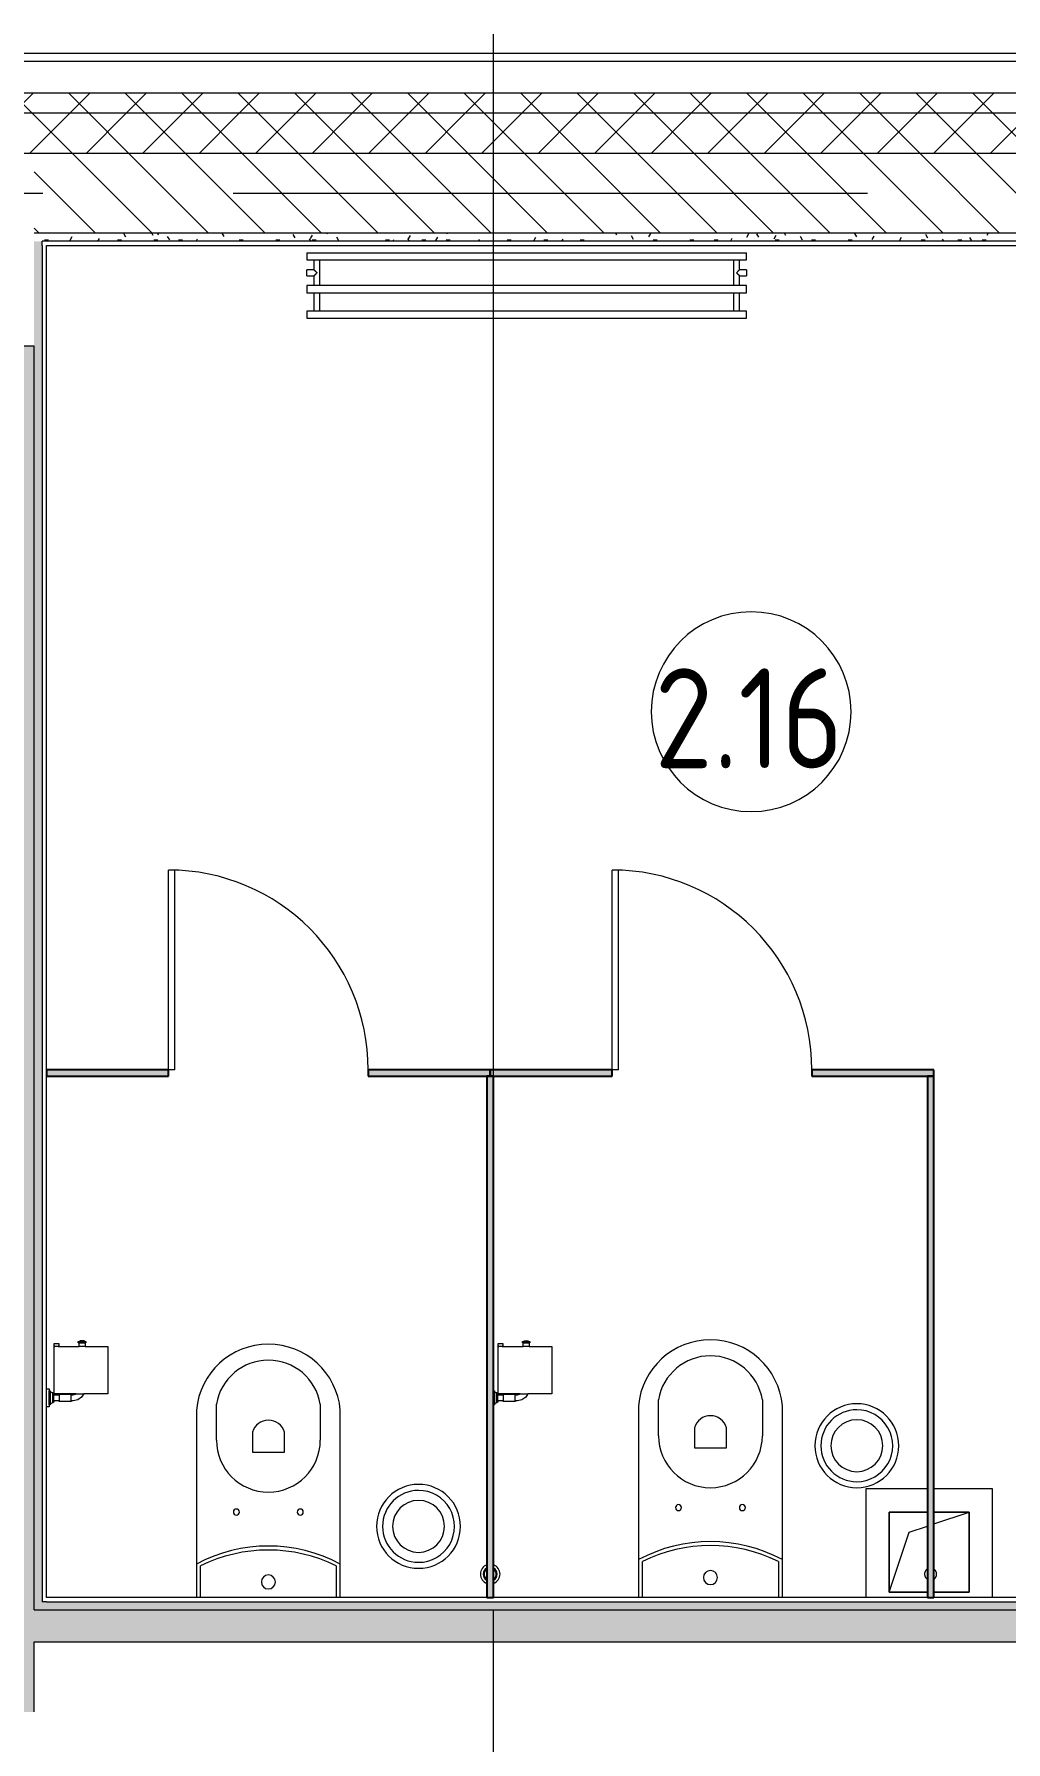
# Model space of a CAD drawing. Header units: millimetres. Extents: x 35147 to 231677, y -8553 to 29000.
# Drawn here: x 70810 to 73242, y 23125 to 27398 of the extents above; entities that cross this region are included whole.
import ezdxf

# ---------------------------------------------------------------- set-up
doc = ezdxf.new("R2010")
doc.units = ezdxf.units.MM
doc.linetypes.add('Осевая', pattern=[3175, 635, -476.25, 1587.5, -476.25])
for name, color, linetype, lineweight in [('A-AREA-IDEN', 7, 'Continuous', 9), ('A-DETL-GENF', 7, 'Continuous', 9), ('A-DOOR', 7, 'Continuous', 9), ('A-GENM', 7, 'Continuous', 9), ('A-GENM-1', 7, 'Continuous', 25), ('A-WALL', 7, 'Continuous', 9), ('I-WALL', 7, 'Continuous', 9), ('M-EQPM', 7, 'Continuous', 9), ('P-SANR-FIXT', 7, 'Continuous', 9), ('Оси', 7, 'Continuous', 9), ('Оси-2', 7, 'Осевая', 9)]:
    doc.layers.add(name, color=color, linetype=linetype, lineweight=lineweight)
doc.layers.add('A-WALL-1', color=7, linetype='Continuous', lineweight=9, true_color=0x3c3c3c)
doc.layers.add('A-WALL-FNSH-1', color=7, linetype='Continuous', lineweight=9, true_color=0x3c3c3c)
doc.styles.add('GOST Common_1', font='GOST_Common.ttf', dxfattribs={"width": 0.9, "height": 250})
pattern_1 = [(135, (0, 0), (-75.43415, -75.43415), [106.68, -17.78, 3.556, -17.78]), (135, (0, 75.39), (-75.43415, -75.43415), []), (50, (0, 0), (127.52922, -11.15758), [13.335, -146.685]), (355, (0, 0), (-24.66966, 133.74002), [10.668, -117.348]), (100.451, (10.63, -0.93), (102.85973, 122.58178), [11.333, -124.663]), (46.184, (0, 35.56), (189.75516, -29.43036), [20.002, -220.027]), (96.636, (15.81, 33.1), (166.1822, 173.1996), [17, -186.995]), (351.184, (0, 35.56), (166.18393, 173.19757), [16.002, -176.022]), (21, (17.78, 26.67), (106.13027, -71.58603), [13.335, -146.685]), (326, (17.78, 26.67), (43.26188, 128.93175), [10.668, -117.348]), (71.451, (26.62, 20.7), (149.39198, 57.34505), [11.333, -124.663]), (37.5, (0, 0), (2.162228, 59.188357), [3.353, -112.573, 3.353, -115.773, -117.792]), (37.5, (0, 0), (2.162228, 59.188357), [-235.052, 3.353, -114.44]), (7.5, (0, 0), (46.773857, 70.12615), [3.353, -64.567, 3.353, -109.906, -44.894]), (7.5, (0, 0), (46.773857, 70.12615), [-181.178, 3.353, -41.542]), (327.5, (-39.65, 0), (94.91367, -4.010093), [3.353, -41.097, 3.353, -135.331, -184.023]), (327.5, (-39.65, 0), (94.91367, -4.010093), [-183.134, 3.353, -180.67]), (317.5, (-57.43, 0), (103.69057, 17.79882), [3.353, -54.432, 3.353, -88.748, -130.683]), (317.5, (-57.43, 0), (103.69057, 17.79882), [-149.885, 3.353, -127.33])]
pattern_2 = [(45, (0, 0), (-70.71068, 70.71068), []), (135, (0, 0), (-70.71068, -70.71068), [])]
pattern_3 = [(0, (0, 0), (121.92, 30.48), [10.058, -81.382, 10.058, -81.382, -487.68]), (0, (0, 0), (121.92, 30.48), [-182.88, 10.058, -172.822, 10.058, -81.382, -213.36]), (0, (0, 0), (121.92, 30.48), [-457.2, 10.058, -50.902, 10.058, -142.342]), (120, (45.72, 15.24), (-87.356454, 90.345817), [10.058, -81.382, 10.058, -81.382, -487.68]), (120, (45.72, 15.24), (-87.356454, 90.345817), [-182.88, 10.058, -172.822, 10.058, -81.382, -213.36]), (120, (45.72, 15.24), (-87.356454, 90.345817), [-457.2, 10.058, -50.902, 10.058, -142.342]), (240, (60.96, 76.2), (-34.563546, -120.825817), [10.058, -81.382, 10.058, -81.382, -487.68]), (240, (60.96, 76.2), (-34.563546, -120.825817), [-182.88, 10.058, -172.822, 10.058, -81.382, -213.36]), (240, (60.96, 76.2), (-34.563546, -120.825817), [-457.2, 10.058, -50.902, 10.058, -142.342])]

# ---------------------------------------------------------------- blocks, each defined once
blk = doc.blocks.new('GM_Отверстие прямоугольное _в плите_ - Отверстие-V44-План размещения напольных электротехнических лючков и розеток 2 этажа в осях 12-23')
at = {"layer": 'A-GENM'}
for p, q in [((-100, -100), (-100, 100)), ((-100, 100), (-4.3, 100)), ((-4.3, 100), (-100, 100)), ((-100, 100), (-100, -100)), ((11.7, 100), (100, 100)), ((11.7, 70.6), (100, 100)), ((100, 100), (11.7, 100)), ((100, 100), (100, -100)), ((100, -100), (100, 100)), ((-100, -100), (-50, 50)), ((-50, 50), (-4.3, 65.2)), ((-4.3, -100), (-100, -100)), ((-100, -100), (-4.3, -100)), ((100, -100), (11.7, -100)), ((11.7, -100), (100, -100))]:
    blk.add_line(p, q, dxfattribs=at)
blk = doc.blocks.new('radiator_prado_classic_z_tip_30_po exemplyaru - Classic Z Тип 30-500-30677906-План размещения напольных электротехнических лючков и розеток 2 этажа в осях 12-23')
at = {"layer": 'M-EQPM'}
for p, q in [((0, 228), (0, 210)), ((1100, 228), (0, 228)), ((1100, 210), (1100, 228)), ((0, 210), (1100, 210)), ((17.5, 210), (17.5, 164)), ((32.5, 164), (32.5, 210)), ((1067.5, 210), (1067.5, 164)), ((1082.5, 164), (1082.5, 210)), ((1100, 164), (0, 164)), ((0, 164), (0, 146)), ((0, 146), (1100, 146)), ((17.5, 146), (17.5, 121.5)), ((32.5, 82), (32.5, 146)), ((1067.5, 146), (1067.5, 82)), ((1082.5, 121.5), (1082.5, 146)), ((1100, 146), (1100, 164)), ((17.5, 121.5), (0, 121.5)), ((17.5, 121.5), (0, 121.5)), ((0, 121.5), (0, 121.2)), ((0, 106.5), (0, 121.5)), ((0, 121.2), (0, 121.2)), ((0, 106.8), (0, 106.5)), ((0, 106.8), (0, 106.8)), ((0, 106.5), (17.5, 106.5)), ((0, 106.5), (17.5, 106.5)), ((17.5, 106.5), (17.5, 82)), ((1100, 121.5), (1082.5, 121.5)), ((1100, 121.5), (1082.5, 121.5)), ((1082.5, 82), (1082.5, 106.5)), ((1082.5, 106.5), (1100, 106.5)), ((1082.5, 106.5), (1100, 106.5)), ((1100, 121.5), (1100, 106.5)), ((1100, 121.2), (1100, 121.5)), ((1100, 121.5), (1100, 121.2)), ((1100, 121.2), (1100, 121.5)), ((1100, 106.5), (1100, 106.8)), ((1100, 106.8), (1100, 106.5)), ((1100, 106.5), (1100, 106.8)), ((1100, 82), (0, 82)), ((0, 82), (0, 64)), ((1100, 64), (0, 64)), ((1100, 64), (1100, 82))]:
    blk.add_line(p, q, dxfattribs=at)
for points, knots in [([(25, 114), (24.5, 114.5), (23.6, 115.4), (22.4, 116.6), (21.6, 117.4), (21.1, 117.9), (20.8, 118.2), (20.5, 118.5), (20.2, 118.8), (19.8, 119.1), (19.6, 119.4), (19.3, 119.7), (19, 120), (18.7, 120.3), (18.5, 120.5), (18.3, 120.7), (18.1, 120.9), (17.9, 121.1), (17.8, 121.2), (17.7, 121.3), (17.5, 121.5), (17.5, 121.5), (17.5, 121.5)], [0, 0, 0, 0, 0.142857, 0.285714, 0.357143, 0.392857, 0.428571, 0.464286, 0.5, 0.535714, 0.571429, 0.607143, 0.642857, 0.678571, 0.714286, 0.75, 0.785714, 0.821429, 0.857143, 0.892857, 0.928571, 1, 1, 1, 1]), ([(17.5, 106.5), (17.5, 106.5), (17.5, 106.5), (17.7, 106.7), (17.8, 106.8), (17.9, 106.9), (18.1, 107.1), (18.3, 107.3), (18.5, 107.5), (18.7, 107.7), (19, 108), (19.3, 108.3), (19.6, 108.6), (19.8, 108.9), (20.3, 109.3), (20.7, 109.7), (21.1, 110.1), (21.6, 110.6), (22.4, 111.4), (23.6, 112.6), (24.5, 113.5), (25, 114)], [0, 0, 0, 0, 0.071429, 0.107143, 0.142857, 0.178571, 0.214286, 0.25, 0.285714, 0.321429, 0.357143, 0.392857, 0.428571, 0.464286, 0.5, 0.571429, 0.607143, 0.642857, 0.714286, 0.857143, 1, 1, 1, 1]), ([(1075, 114), (1075.5, 114.5), (1076.4, 115.4), (1077.6, 116.6), (1078.4, 117.4), (1078.9, 117.9), (1079.2, 118.2), (1079.5, 118.5), (1079.8, 118.8), (1080.1, 119.2), (1080.4, 119.4), (1080.7, 119.7), (1081, 120), (1081.3, 120.3), (1081.5, 120.5), (1081.7, 120.7), (1081.9, 120.9), (1082.1, 121.1), (1082.2, 121.2), (1082.3, 121.3), (1082.5, 121.5), (1082.5, 121.5), (1082.5, 121.5)], [0, 0, 0, 0, 0.142857, 0.285714, 0.357143, 0.392857, 0.428571, 0.464286, 0.5, 0.535714, 0.571429, 0.607143, 0.642857, 0.678571, 0.714286, 0.75, 0.785714, 0.821429, 0.857143, 0.892857, 0.928571, 1, 1, 1, 1]), ([(1082.5, 106.5), (1082.5, 106.5), (1082.5, 106.5), (1082.3, 106.7), (1082.2, 106.8), (1082.1, 106.9), (1081.9, 107.1), (1081.7, 107.3), (1081.5, 107.5), (1081.3, 107.7), (1081, 108), (1080.7, 108.3), (1080.4, 108.6), (1080.1, 108.8), (1079.7, 109.3), (1079.3, 109.7), (1078.9, 110.1), (1078.4, 110.6), (1077.6, 111.4), (1076.4, 112.6), (1075.5, 113.5), (1075, 114)], [0, 0, 0, 0, 0.071429, 0.107143, 0.142857, 0.178571, 0.214286, 0.25, 0.285714, 0.321429, 0.357143, 0.392857, 0.428571, 0.464286, 0.5, 0.571429, 0.607143, 0.642857, 0.714286, 0.857143, 1, 1, 1, 1])]:
    blk.add_open_spline(points, degree=3, knots=knots, dxfattribs=at)
blk = doc.blocks.new('131_Сантехническая перегородка_Дверь - СД-1-30819167-План размещения напольных электротехнических лючков и розеток 2 этажа в осях 12-23')
at = {"layer": 'A-GENM'}
for points in [[(0, -8), (305.2, -8), (305.2, 8), (0, 8)], [(805.2, -8), (1110.4, -8), (1110.4, 8), (805.2, 8)]]:
    blk.add_hatch(color=256, dxfattribs=at).paths.add_polyline_path(points)
at = {"layer": 'A-DOOR'}
for p, q in [((321.2, 508), (305.2, 508)), ((305.2, 8), (305.2, 508)), ((321.2, 8), (321.2, 508)), ((321.2, 8), (305.2, 8))]:
    blk.add_line(p, q, dxfattribs=at)
blk.add_arc((305.2, 8), 500, 360, 90, dxfattribs=at)
at = {"layer": 'A-GENM-1'}
for p, q in [((305.2, 8), (0, 8)), ((0, 8), (0, -8)), ((305.2, -8), (305.2, 8)), ((1110.4, 8), (805.2, 8)), ((805.2, 8), (805.2, -8)), ((1110.4, -8), (1110.4, 8)), ((0, -8), (305.2, -8)), ((805.2, -8), (1110.4, -8))]:
    blk.add_line(p, q, dxfattribs=at)
blk = doc.blocks.new('131_Сантехническая перегородка - СП-4-V155-План размещения напольных электротехнических лючков и розеток 2 этажа в осях 12-23')
at = {"layer": 'A-GENM'}
blk.add_hatch(color=256, dxfattribs=at).paths.add_polyline_path([(25.5, 8), (25.5, -8), (1330, -8), (1330, 8), (37.1, 8)])
at = {"layer": 'A-GENM', "flags": 128}
for points in [[(97, 8), (96.7, 8.5), (96.3, 9), (95.9, 9.5), (95.5, 9.9), (95.1, 10.4), (94.7, 10.8), (94.3, 11.2), (93.8, 11.6), (93.3, 12), (92.9, 12.3), (92.4, 12.7), (91.8, 13), (91.3, 13.3), (90.8, 13.6), (90.2, 13.8), (89.7, 14), (89.1, 14.3), (88.5, 14.4), (88, 14.6), (87.4, 14.7), (86.8, 14.9), (86.2, 14.9), (85.6, 15), (85, 15.1), (84.4, 15.1), (83.8, 15.1), (83.2, 15), (82.6, 15), (82, 14.9), (81.4, 14.8), (80.8, 14.7), (80.2, 14.5), (79.6, 14.4), (79.1, 14.2), (78.5, 13.9), (77.9, 13.7), (77.4, 13.4), (76.9, 13.2), (76.4, 12.9), (75.8, 12.5), (75.3, 12.2), (74.9, 11.8), (74.4, 11.4), (74, 11), (73.5, 10.6), (73.1, 10.2), (72.7, 9.7), (72.3, 9.3), (72, 8.8), (71.6, 8.3), (71.4, 8)], [(71.4, -8), (71.8, -8.5), (72.1, -9), (72.5, -9.5), (72.9, -9.9), (73.3, -10.4), (73.7, -10.8), (74.1, -11.2), (74.6, -11.6), (75.1, -12), (75.6, -12.3), (76.1, -12.7), (76.6, -13), (77.1, -13.3), (77.6, -13.6), (78.2, -13.8), (78.7, -14), (79.3, -14.3), (79.9, -14.4), (80.5, -14.6), (81.1, -14.7), (81.6, -14.9), (82.2, -14.9), (82.8, -15), (83.4, -15.1), (84, -15.1), (84.6, -15.1), (85.2, -15), (85.8, -15), (86.4, -14.9), (87, -14.8), (87.6, -14.7), (88.2, -14.5), (88.8, -14.4), (89.4, -14.2), (89.9, -13.9), (90.5, -13.7), (91, -13.4), (91.6, -13.2), (92.1, -12.9), (92.6, -12.5), (93.1, -12.2), (93.6, -11.8), (94, -11.4), (94.5, -11), (94.9, -10.6), (95.3, -10.2), (95.7, -9.7), (96.1, -9.3), (96.5, -8.8), (96.8, -8.3), (97, -8)]]:
    blk.add_lwpolyline(points, dxfattribs=at)
at = {"layer": 'A-GENM'}
for radius, start, end in [(24.6, 19.9113, 160.0887), (17.6, 28.9731, 151.0269), (15.1, 78.8699, 146.2189), (15.1, 33.7811, 53.0519), (24.6, 199.9113, 340.0887), (17.6, 208.9731, 331.0269), (15.1, 213.7811, 233.124), (15.1, 258.8699, 326.2189)]:
    blk.add_arc((84.2, 0), radius, start, end, dxfattribs=at)
at = {"layer": 'A-GENM-1'}
for p, q in [((1330, 8), (25.5, 8)), ((25.5, 8), (25.5, -8)), ((1330, -8), (1330, 8)), ((25.5, -8), (1330, -8))]:
    blk.add_line(p, q, dxfattribs=at)
blk = doc.blocks.new('131_Сантехническая перегородка - СП-4-V156-План размещения напольных электротехнических лючков и розеток 2 этажа в осях 12-23')
at = {"layer": 'A-GENM'}
blk.add_hatch(color=256, dxfattribs=at).paths.add_polyline_path([(25.5, 8), (25.5, -8), (1330, -8), (1330, 8), (37.1, 8)])
at = {"layer": 'A-GENM', "flags": 128}
for points in [[(97, 8), (96.7, 8.5), (96.3, 9), (95.9, 9.5), (95.5, 9.9), (95.1, 10.4), (94.7, 10.8), (94.3, 11.2), (93.8, 11.6), (93.3, 12), (92.9, 12.3), (92.4, 12.7), (91.8, 13), (91.3, 13.3), (90.8, 13.6), (90.2, 13.8), (89.7, 14), (89.1, 14.3), (88.5, 14.4), (88, 14.6), (87.4, 14.7), (86.8, 14.9), (86.2, 14.9), (85.6, 15), (85, 15.1), (84.4, 15.1), (83.8, 15.1), (83.2, 15), (82.6, 15), (82, 14.9), (81.4, 14.8), (80.8, 14.7), (80.2, 14.5), (79.6, 14.4), (79.1, 14.2), (78.5, 13.9), (77.9, 13.7), (77.4, 13.4), (76.9, 13.2), (76.4, 12.9), (75.8, 12.5), (75.3, 12.2), (74.9, 11.8), (74.4, 11.4), (74, 11), (73.5, 10.6), (73.1, 10.2), (72.7, 9.7), (72.3, 9.3), (72, 8.8), (71.6, 8.3), (71.4, 8)], [(71.4, -8), (71.8, -8.5), (72.1, -9), (72.5, -9.5), (72.9, -9.9), (73.3, -10.4), (73.7, -10.8), (74.1, -11.2), (74.6, -11.6), (75.1, -12), (75.6, -12.3), (76.1, -12.7), (76.6, -13), (77.1, -13.3), (77.6, -13.6), (78.2, -13.8), (78.7, -14), (79.3, -14.3), (79.9, -14.4), (80.5, -14.6), (81.1, -14.7), (81.6, -14.9), (82.2, -14.9), (82.8, -15), (83.4, -15.1), (84, -15.1), (84.6, -15.1), (85.2, -15), (85.8, -15), (86.4, -14.9), (87, -14.8), (87.6, -14.7), (88.2, -14.5), (88.8, -14.4), (89.4, -14.2), (89.9, -13.9), (90.5, -13.7), (91, -13.4), (91.6, -13.2), (92.1, -12.9), (92.6, -12.5), (93.1, -12.2), (93.6, -11.8), (94, -11.4), (94.5, -11), (94.9, -10.6), (95.3, -10.2), (95.7, -9.7), (96.1, -9.3), (96.5, -8.8), (96.8, -8.3), (97, -8)]]:
    blk.add_lwpolyline(points, dxfattribs=at)
at = {"layer": 'A-GENM-1'}
for p, q in [((1330, 8), (25.5, 8)), ((25.5, 8), (25.5, -8)), ((1330, -8), (1330, 8)), ((25.5, -8), (1330, -8))]:
    blk.add_line(p, q, dxfattribs=at)
blk = doc.blocks.new('WC Seat_2 with Cistern-Wall Based - 640 x 360mm-30948649-План размещения напольных электротехнических лючков и розеток 2 этажа в осях 12-23')
at = {"layer": 'P-SANR-FIXT'}
for p, q in [((-55, 490), (-55, 105)), ((-5, 415), (-5, 505)), ((255, 505), (255, 415)), ((305, 105), (305, 490)), ((85, 435), (85, 385)), ((165, 385), (165, 435)), ((85, 385), (165, 385)), ((-55, 105), (-55, 21)), ((-45, 21), (-45, 100.1)), ((295, 100.1), (295, 21)), ((305, 21), (305, 105))]:
    blk.add_line(p, q, dxfattribs=at)
for centre, radius, start, end in [((125, 474.3), 180.7, 4.9791, 175.0209), ((125, 483.2), 131.8, 9.5273, 170.4727), ((125, 423.3), 41.7, 16.2602, 163.7398), ((125, 415), 130, 180, 360), ((45, 235), 7.5, 0, 180), ((45, 235), 7.5, 180, 360), ((205, 235), 7.5, 0, 180), ((205, 235), 7.5, 180, 360), ((125, -232.5), 382.5, 61.9275, 118.0725), ((125, -242.5), 382.5, 63.6122, 116.3878), ((125, 60), 17.5, 0, 180), ((125, 60), 17.5, 180, 360)]:
    blk.add_arc(centre, radius, start, end, dxfattribs=at)
blk = doc.blocks.new('мусорная корзина - Round_ Metal-30590745-План размещения напольных электротехнических лючков и розеток 2 этажа в осях 12-23')
at = {"layer": 'P-SANR-FIXT'}
for radius, start, end in [(105, 0, 180), (90, 360, 180), (65, 0, 180), (105, 180, 360), (90, 180, 360), (65, 180, 360)]:
    blk.add_arc((0, 0), radius, start, end, dxfattribs=at)
blk = doc.blocks.new('Sanitary_Toilet-Accessories_Gessi_Wall-mounted-paper-roll-holder-65449 - Chrome-V176-План размещения напольных электротехнических лючков и розеток 2 этажа в осях 12-23')
at = {"layer": 'A-DETL-GENF'}
for p, q in [((70859.8, 24115.5), (70859.8, 24122)), ((70859.8, 24122), (70871.8, 24122)), ((70861.8, 24115.5), (70859.8, 24115.5)), ((70859.8, 23995.5), (70859.8, 24114.5)), ((70859.8, 24114.5), (70861.8, 24114.5)), ((70861.8, 24115.5), (70869.8, 24115.5)), ((70861.8, 24114.5), (70861.8, 24115.5)), ((70869.8, 24114.5), (70861.8, 24114.5)), ((70871.8, 24115.5), (70869.8, 24115.5)), ((70869.8, 24115.5), (70869.8, 24114.5)), ((70869.8, 24114.5), (70922.5, 24114.5)), ((70871.8, 24122), (70871.8, 24115.5)), ((70920.5, 24123.5), (70920.5, 24127)), ((70920.5, 24127), (70922.5, 24127)), ((70922.5, 24123.5), (70920.5, 24123.5)), ((70922.5, 24127), (70926, 24128.9)), ((70922.5, 24127), (70937.5, 24127)), ((70922.5, 24123.5), (70937.5, 24123.5)), ((70922.5, 24114.5), (70922.5, 24123.5)), ((70937.5, 24114.5), (70922.5, 24114.5)), ((70926, 24128.9), (70930, 24129.5)), ((70930, 24129.5), (70934, 24128.9)), ((70934, 24128.9), (70937.5, 24127)), ((70937.5, 24127), (70939.5, 24127)), ((70939.5, 24123.5), (70937.5, 24123.5)), ((70937.5, 24123.5), (70937.5, 24114.5)), ((70937.5, 24114.5), (70994.6, 24114.5)), ((70939.5, 24127), (70939.5, 24123.5)), ((70994.6, 24114.5), (70994.8, 24113.2)), ((70994.8, 24113.2), (70994.8, 23997.1)), ((70841, 24008.5), (70848, 24008.5)), ((70848, 24008.5), (70848, 24003.5)), ((70848, 23968.5), (70848, 24003.5)), ((70848, 24003.5), (70850.5, 24003.5)), ((70850.5, 24003.5), (70850.5, 23968.5)), ((70850.5, 24003.5), (70851.2, 24001.8)), ((70851.2, 24001.8), (70852.6, 24000.3)), ((70852.6, 24000.3), (70854.5, 23999.3)), ((70854.5, 23972.7), (70852.6, 23971.7)), ((70854.5, 23999.3), (70856.5, 23999)), ((70856.5, 23973), (70854.5, 23972.7)), ((70856.5, 23999), (70856.5, 23997)), ((70856.5, 23975), (70856.5, 23997)), ((70856.5, 23997), (70859, 23997)), ((70859, 23975), (70856.5, 23975)), ((70856.5, 23975), (70856.5, 23973)), ((70859, 23997), (70859, 23993.5)), ((70859, 23977), (70859, 23995.5)), ((70859, 23993.5), (70861.8, 23993.5)), ((70872.5, 23978.5), (70859, 23978.5)), ((70859, 23978.5), (70859, 23975)), ((70861.8, 23995.5), (70859.8, 23995.5)), ((70869.8, 23995.5), (70861.8, 23995.5)), ((70861.8, 23993.5), (70861.8, 23995.5)), ((70861.8, 23993.5), (70869.8, 23993.5)), ((70869.8, 23995.5), (70869.8, 23993.5)), ((70914.9, 23995.5), (70869.8, 23995.5)), ((70869.8, 23993.5), (70872.5, 23993.5)), ((70872.5, 23993.5), (70872.5, 23995)), ((70872.5, 23995), (70902.5, 23995)), ((70872.5, 23993.5), (70872.5, 23978.5)), ((70872.5, 23977), (70872.5, 23978.5)), ((70902.5, 23977), (70872.5, 23977)), ((70902.5, 23995), (70902.5, 23993.5)), ((70902.5, 23978.5), (70902.5, 23993.5)), ((70902.5, 23993.5), (70908, 23993.5)), ((70908, 23978.5), (70902.5, 23978.5)), ((70902.5, 23978.5), (70902.5, 23977)), ((70908, 23993.5), (70913.6, 23994.6)), ((70919.3, 23980.7), (70908, 23978.5)), ((70913.6, 23994.6), (70914.9, 23995.5)), ((70914.9, 23995.5), (70934.5, 23995.5)), ((70928.9, 23987.1), (70919.3, 23980.7)), ((70934.5, 23995.5), (70928.9, 23987.1)), ((70994.6, 23995.5), (70934.5, 23995.5)), ((70994.8, 23997.1), (70994.6, 23995.5)), ((70848, 23963.5), (70841, 23963.5)), ((70850.5, 23968.5), (70848, 23968.5)), ((70848, 23968.5), (70848, 23963.5)), ((70851.2, 23970.2), (70850.5, 23968.5)), ((70852.6, 23971.7), (70851.2, 23970.2))]:
    blk.add_line(p, q, dxfattribs=at)
blk = doc.blocks.new('Sanitary_Toilet-Accessories_Gessi_Wall-mounted-paper-roll-holder-65449 - Chrome-V172-План размещения напольных электротехнических лючков и розеток 2 этажа в осях 12-23')
at = {"layer": 'A-DETL-GENF'}
for p, q in [((83441.2, 25955.9), (83442.5, 25956.1)), ((83441.2, 25898.9), (83441.2, 25955.9)), ((83442.5, 25956.1), (83558.6, 25956.1)), ((83558.6, 25956.1), (83560.2, 25955.9)), ((83560.2, 25955.9), (83560.2, 25895.8)), ((83426.2, 25891.4), (83426.9, 25895.4)), ((83426.9, 25895.4), (83428.7, 25898.9)), ((83428.7, 25898.9), (83428.7, 25900.9)), ((83428.7, 25900.9), (83432.2, 25900.9)), ((83428.7, 25883.9), (83428.7, 25898.9)), ((83432.2, 25900.9), (83432.2, 25898.9)), ((83432.2, 25883.9), (83432.2, 25898.9)), ((83432.2, 25898.9), (83441.2, 25898.9)), ((83441.2, 25898.9), (83441.2, 25883.9)), ((83560.2, 25876.3), (83560.2, 25895.8)), ((83560.2, 25895.8), (83568.6, 25890.2)), ((83426.9, 25887.4), (83426.2, 25891.4)), ((83428.7, 25883.9), (83426.9, 25887.4)), ((83428.7, 25881.9), (83428.7, 25883.9)), ((83432.2, 25881.9), (83428.7, 25881.9)), ((83441.2, 25883.9), (83432.2, 25883.9)), ((83432.2, 25883.9), (83432.2, 25881.9)), ((83441.2, 25831.1), (83441.2, 25883.9)), ((83561.1, 25874.9), (83560.2, 25876.3)), ((83560.2, 25876.3), (83560.2, 25831.1)), ((83560.7, 25833.9), (83560.7, 25863.9)), ((83560.7, 25863.9), (83562.2, 25863.9)), ((83562.2, 25869.4), (83561.1, 25874.9)), ((83562.2, 25863.9), (83562.2, 25869.4)), ((83577.2, 25863.9), (83562.2, 25863.9)), ((83568.6, 25890.2), (83575, 25880.7)), ((83575, 25880.7), (83577.2, 25869.4)), ((83577.2, 25869.4), (83577.2, 25863.9)), ((83577.2, 25863.9), (83578.7, 25863.9)), ((83578.7, 25863.9), (83578.7, 25833.9)), ((83433.7, 25821.1), (83433.7, 25833.1)), ((83433.7, 25833.1), (83440.2, 25833.1)), ((83440.2, 25821.1), (83433.7, 25821.1)), ((83440.2, 25833.1), (83440.2, 25831.1)), ((83440.2, 25823.1), (83440.2, 25831.1)), ((83440.2, 25831.1), (83441.2, 25831.1)), ((83441.2, 25823.1), (83440.2, 25823.1)), ((83440.2, 25823.1), (83440.2, 25821.1)), ((83441.2, 25831.1), (83441.2, 25823.1)), ((83441.2, 25821.1), (83441.2, 25823.1)), ((83560.2, 25821.1), (83441.2, 25821.1)), ((83552.2, 25811.9), (83553.9, 25812.6)), ((83552.2, 25811.9), (83587.2, 25811.9)), ((83552.2, 25809.4), (83552.2, 25811.9)), ((83553.9, 25812.6), (83555.4, 25814)), ((83555.4, 25814), (83556.4, 25815.9)), ((83556.4, 25815.9), (83556.7, 25817.9)), ((83556.7, 25817.9), (83558.7, 25817.9)), ((83558.7, 25817.9), (83558.7, 25820.4)), ((83558.7, 25820.4), (83562.2, 25820.4)), ((83580.7, 25817.9), (83558.7, 25817.9)), ((83560.2, 25831.1), (83560.2, 25823.1)), ((83560.2, 25831.1), (83562.2, 25831.1)), ((83560.2, 25823.1), (83560.2, 25821.1)), ((83562.2, 25823.1), (83560.2, 25823.1)), ((83578.7, 25820.4), (83560.2, 25820.4)), ((83562.2, 25833.9), (83560.7, 25833.9)), ((83562.2, 25833.9), (83577.2, 25833.9)), ((83562.2, 25831.1), (83562.2, 25833.9)), ((83562.2, 25823.1), (83562.2, 25831.1)), ((83562.2, 25820.4), (83562.2, 25823.1)), ((83578.7, 25833.9), (83577.2, 25833.9)), ((83577.2, 25833.9), (83577.2, 25820.4)), ((83577.2, 25820.4), (83580.7, 25820.4)), ((83580.7, 25820.4), (83580.7, 25817.9)), ((83580.7, 25817.9), (83582.7, 25817.9)), ((83582.7, 25817.9), (83583, 25815.9)), ((83583, 25815.9), (83584, 25814)), ((83584, 25814), (83585.5, 25812.6)), ((83585.5, 25812.6), (83587.2, 25811.9)), ((83587.2, 25811.9), (83587.2, 25809.4))]:
    blk.add_line(p, q, dxfattribs=at)
blk = doc.blocks.new('WC Seat_2 with Cistern-Wall Based - 640 x 360mm-30580118-План размещения напольных электротехнических лючков и розеток 2 этажа в осях 12-23')
at = {"layer": 'P-SANR-FIXT'}
for p, q in [((-55, 485.5), (-55, 100.5)), ((-5, 410.5), (-5, 500.5)), ((255, 500.5), (255, 410.5)), ((305, 100.5), (305, 485.5)), ((85, 430.5), (85, 380.5)), ((165, 380.5), (165, 430.5)), ((85, 380.5), (165, 380.5)), ((-55, 100.5), (-55, 5.5)), ((-45, 5.5), (-45, 95.6)), ((295, 95.6), (295, 5.5)), ((305, 5.5), (305, 100.5))]:
    blk.add_line(p, q, dxfattribs=at)
for centre, radius, start, end in [((125, 469.8), 180.7, 4.9791, 175.0209), ((125, 478.7), 131.8, 9.5273, 170.4727), ((125, 418.8), 41.7, 16.2602, 163.7398), ((125, 410.5), 130, 180, 360), ((45, 230.5), 7.5, 0, 180), ((45, 230.5), 7.5, 180, 360), ((205, 230.5), 7.5, 0, 180), ((205, 230.5), 7.5, 180, 360), ((125, -237), 382.5, 61.9275, 118.0725), ((125, -247), 382.5, 63.6122, 116.3878), ((125, 55.5), 17.5, 0, 180), ((125, 55.5), 17.5, 180, 360)]:
    blk.add_arc(centre, radius, start, end, dxfattribs=at)
blk = doc.blocks.new('Plumbing_Drainage_hansgrohe_56248XXX-RainDrain-Point-Complete-set-po - 800 Stainless Steel Optic-V177-План размещения напольных электротехнических лючков и розеток 2 этажа в осях 12-23')
at = {"layer": 'A-DETL-GENF'}
for p, q in [((-4.3, 158.5), (-158.5, 158.5)), ((-158.5, 158.5), (-158.5, -113.9)), ((158.5, 158.5), (11.7, 158.5)), ((158.5, -113.9), (158.5, 158.5))]:
    blk.add_line(p, q, dxfattribs=at)
blk = doc.blocks.new('Марка_Помещения - Номер-25198446-План размещения напольных электротехнических лючков и розеток 2 этажа в осях 12-23')
at = {"layer": 'A-AREA-IDEN'}
for start, end in [(360, 180), (180, 360)]:
    blk.add_arc((0, 0), 2.5, start, end, dxfattribs=at)

msp = doc.modelspace()

# ---------------------------------------------------------------- hatches: boundary and pattern name
at = {"layer": 'A-WALL'}
h = msp.add_hatch(dxfattribs=at)
h.set_pattern_fill('FP_21', color=256, style=0, pattern_type=2)
h.set_pattern_definition(pattern_2)
h.paths.add_polyline_path([(84500.7, 27200), (84500.7, 27250), (80350, 27250), (80350, 27200), (81948.1, 27200)])
h.paths.add_polyline_path([(77850, 27200), (77850, 27250), (76340, 27250), (76340, 27200)])
h.paths.add_polyline_path([(74240, 27200), (74240, 27250), (68860, 27250), (68860, 27200), (73213.7, 27200)])
h.paths.add_polyline_path([(67960, 27200), (67960, 27250), (66160, 27250), (66160, 27200), (67390.8, 27200)])
h.paths.add_polyline_path([(64955.2, 27200), (65260, 27200), (65260, 27250), (64180, 27250), (64180, 27200), (64479.3, 27200)])
h.paths.add_polyline_path([(60755.2, 27200), (61040, 27200), (61040, 27250), (59860, 27250), (59860, 27200), (60112.1, 27200)])
h.paths.add_polyline_path([(57160, 27200), (57160, 27250), (55909.9, 27250), (55909.9, 27200)])
h.paths.add_polyline_path([(55009.9, 27200), (55009.9, 27250), (53860.2, 27250), (53860.2, 27200)])
h.paths.add_polyline_path([(50760.2, 27200), (50760.2, 27250), (49660.3, 27250), (49660.3, 27200), (49922, 27200)])
h.paths.add_polyline_path([(48760.3, 27200), (48760.3, 27250), (47507, 27250), (47507, 27200)])
h.paths.add_polyline_path([(44407, 27200), (44407, 27250), (42010, 27250), (42010, 27200), (44099.1, 27200)])
h = msp.add_hatch(dxfattribs=at)
h.set_pattern_fill('FP_21', color=256, style=0, pattern_type=2)
h.set_pattern_definition(pattern_2)
h.paths.add_polyline_path([(84500.7, 27100), (84500.7, 27200), (80350, 27200), (80350, 27100), (84200, 27100)])
h.paths.add_polyline_path([(76750, 27100), (77850, 27100), (77850, 27200), (76340, 27200), (76340, 27100)])
h.paths.add_polyline_path([(73540, 27100), (74240, 27100), (74240, 27200), (68860, 27200), (68860, 27100), (73213.7, 27100)])
h.paths.add_polyline_path([(67390.8, 27100), (67960, 27100), (67960, 27200), (66160, 27200), (66160, 27100), (66760, 27100)])
h.paths.add_polyline_path([(64955.2, 27100), (65260, 27100), (65260, 27200), (64180, 27200), (64180, 27100), (64479.3, 27100)])
h.paths.add_polyline_path([(60755.2, 27100), (61040, 27100), (61040, 27200), (59860, 27200), (59860, 27100), (60112.1, 27100)])
h.paths.add_polyline_path([(57160, 27100), (57160, 27200), (55909.9, 27200), (55909.9, 27100)])
h.paths.add_polyline_path([(55009.9, 27100), (55009.9, 27200), (53860.2, 27200), (53860.2, 27100)])
h.paths.add_polyline_path([(49660.3, 27100), (50760.2, 27100), (50760.2, 27200), (49660.3, 27200)])
h.paths.add_polyline_path([(48760.3, 27100), (48760.3, 27200), (47507, 27200), (47507, 27100)])
h.paths.add_polyline_path([(44407, 27100), (44407, 27200), (42060, 27200), (42060, 27100), (44099.1, 27100)])
at = {"layer": 'I-WALL'}
h = msp.add_hatch(dxfattribs=at)
h.set_pattern_fill('FP_19', color=256, style=0, pattern_type=2)
h.set_pattern_definition([(135, (0, 0), (-70.71068, -70.71068), [])])
h.paths.add_polyline_path([(84069.7, 26900), (84200, 26900), (84200, 27100), (81150, 27100), (81150, 26900), (83949.7, 26900)])
h.paths.add_polyline_path([(80650, 26900), (80650, 27100), (80350, 27100), (80350, 26900), (80630, 26900)])
h.paths.add_polyline_path([(77670, 26900), (77850, 26900), (77850, 27100), (77250, 27100), (77250, 26900), (77590, 26900)])
h.paths.add_polyline_path([(76340, 26900), (76750, 26900), (76750, 27100), (76340, 27100), (76340, 26972)])
h.paths.add_polyline_path([(74240, 26900), (74240, 27100), (74040, 27100), (74040, 26900)])
h.paths.add_polyline_path([(73213.7, 26900), (73540, 26900), (73540, 27100), (70810, 27100), (70810, 26900), (72849.8, 26900)])
h.paths.add_polyline_path([(70302.2, 26900), (70310, 26900), (70310, 27100), (68860, 27100), (68860, 26900), (69574.4, 26900)])
h.paths.add_polyline_path([(66789, 26900), (67960, 26900), (67960, 27100), (66760, 27100), (66760, 26900), (66780, 26900)])
h.paths.add_polyline_path([(65207.2, 26900), (65260, 26900), (65260, 27100), (64160, 27100), (64160, 26900), (64479.3, 26900)])
h.paths.add_polyline_path([(61060, 26900), (61060, 27100), (59860, 27100), (59860, 26900), (60781, 26900)])
h.paths.add_polyline_path([(57160, 26900), (57160, 27100), (55909.9, 27100), (55909.9, 26900), (56472.8, 26900)])
h.paths.add_polyline_path([(55009.9, 26900), (55009.9, 27100), (53860.2, 27100), (53860.2, 26900), (54781, 26900)])
h.paths.add_polyline_path([(50760.2, 26900), (50760.2, 27100), (50364.8, 27100), (50364.8, 26900)])
h = msp.add_hatch(dxfattribs=at)
h.set_pattern_fill('FP_58', color=256, style=0, pattern_type=2)
h.set_pattern_definition(pattern_3)
h.paths.add_polyline_path([(73509, 26880), (73520, 26880), (73520, 26900), (70810, 26900), (70810, 26880), (73213.7, 26880)])
h = msp.add_hatch(dxfattribs=at)
h.set_pattern_fill('FP_58', color=256, style=0, pattern_type=2)
h.set_pattern_definition(pattern_3)
h.paths.add_polyline_path([(70830, 23455), (70830, 26880), (70810, 26880), (70810, 23455)])
h = msp.add_hatch(dxfattribs=at)
h.set_pattern_fill('FP_27', color=256, style=0, pattern_type=2)
h.set_pattern_definition(pattern_1)
h.paths.add_polyline_path([(70730, 21150), (70810, 21150), (70810, 22700), (70730, 22700), (70730, 21170)])
h.paths.add_polyline_path([(70810, 23200), (70810, 26617.5), (70730, 26617.5), (70730, 23200)])
h = msp.add_hatch(dxfattribs=at)
h.set_pattern_fill('FP_58', color=256, style=0, pattern_type=2)
h.set_pattern_definition(pattern_3)
h.paths.add_polyline_path([(73960, 23455), (73960, 23475), (70830, 23475), (70830, 23455), (73941.5, 23455)])
h = msp.add_hatch(dxfattribs=at)
h.set_pattern_fill('FP_27', color=256, style=0, pattern_type=2)
h.set_pattern_definition(pattern_1)
h.paths.add_polyline_path([(73960, 23375), (73960, 23455), (70810, 23455), (70810, 23375), (73941.5, 23375)])

# ---------------------------------------------------------------- linework, layer by layer
at = {"layer": 'A-WALL'}
for p, q in [((74240, 27330), (68860, 27330)), ((74240, 27250), (68860, 27250)), ((74240, 27200), (68860, 27200)), ((68860, 27100), (74240, 27100)), ((73540, 26900), (70810, 26900)), ((73520, 26880), (70830, 26880)), ((70810, 23455), (70810, 26617.5)), ((70810, 23455), (73960, 23455))]:
    msp.add_line(p, q, dxfattribs=at)
at = {"layer": 'A-WALL-1'}
for p, q in [((70830, 26869), (70830, 26880)), ((70810, 26617.5), (70730, 26617.5)), ((70841, 23475), (70830, 23475)), ((70810, 23375), (73960, 23375)), ((70810, 23200), (70810, 23375))]:
    msp.add_line(p, q, dxfattribs=at)
at = {"layer": 'A-WALL-FNSH-1'}
for p, q in [((74240, 27350), (68860, 27350)), ((70830, 26869), (70830, 23475)), ((70841, 26869), (73509, 26869)), ((70841, 23486), (70841, 26869)), ((73929, 23486), (70841, 23486)), ((70841, 23475), (73940, 23475))]:
    msp.add_line(p, q, dxfattribs=at)
at = {"layer": 'Оси'}
msp.add_line((71960, 24898.1), (71960, 27398.1), dxfattribs=at)
at = {"layer": 'Оси-2'}
for p, q in [((38446.8, 27000), (82200, 27000)), ((71960, 593.7), (71960, 24898.1))]:
    msp.add_line(p, q, dxfattribs=at)

# ---------------------------------------------------------------- block references
at = {"layer": 'A-AREA-IDEN', "xscale": 99.99999999999993, "yscale": 99.99999999999993, "zscale": 99.99999999999993}
msp.add_blockref('Марка_Помещения - Номер-25198446-План размещения напольных электротехнических лючков и розеток 2 этажа в осях 12-23', (72604.6, 25702.6), dxfattribs=at)
at = {"layer": 'A-GENM'}
for name, p in [('131_Сантехническая перегородка_Дверь - СД-1-30819167-План размещения напольных электротехнических лючков и розеток 2 этажа в осях 12-23', (70841, 24798.5)), ('131_Сантехническая перегородка_Дверь - СД-1-30819167-План размещения напольных электротехнических лючков и розеток 2 этажа в осях 12-23', (71951.4, 24798.5)), ('GM_Отверстие прямоугольное _в плите_ - Отверстие-V44-План размещения напольных электротехнических лючков и розеток 2 этажа в осях 12-23', (73050, 23599.9))]:
    msp.add_blockref(name, p, dxfattribs=at)
at = {"layer": 'A-GENM', "rotation": 90.00000000001177}
for name, p in [('131_Сантехническая перегородка - СП-4-V155-План размещения напольных электротехнических лючков и розеток 2 этажа в осях 12-23', (71951.4, 23460.5)), ('131_Сантехническая перегородка - СП-4-V156-План размещения напольных электротехнических лючков и розеток 2 этажа в осях 12-23', (73053.7, 23460.5))]:
    msp.add_blockref(name, p, dxfattribs=at)
at = {"layer": 'M-EQPM', "rotation": 180}
msp.add_blockref('radiator_prado_classic_z_tip_30_po exemplyaru - Classic Z Тип 30-500-30677906-План размещения напольных электротехнических лючков и розеток 2 этажа в осях 12-23', (72592.9, 26915), dxfattribs=at)
at = {"layer": 'P-SANR-FIXT'}
for name, p in [('Sanitary_Toilet-Accessories_Gessi_Wall-mounted-paper-roll-holder-65449 - Chrome-V176-План размещения напольных электротехнических лючков и розеток 2 этажа в осях 12-23', (0, 0)), ('WC Seat_2 with Cistern-Wall Based - 640 x 360mm-30948649-План размещения напольных электротехнических лючков и розеток 2 этажа в осях 12-23', (71271.2, 23465)), ('WC Seat_2 with Cistern-Wall Based - 640 x 360mm-30580118-План размещения напольных электротехнических лючков и розеток 2 этажа в осях 12-23', (72377.6, 23480.5)), ('Plumbing_Drainage_hansgrohe_56248XXX-RainDrain-Point-Complete-set-po - 800 Stainless Steel Optic-V177-План размещения напольных электротехнических лючков и розеток 2 этажа в осях 12-23', (73050, 23599.9))]:
    msp.add_blockref(name, p, dxfattribs=at)
for name, p, rotation in [('Sanitary_Toilet-Accessories_Gessi_Wall-mounted-paper-roll-holder-65449 - Chrome-V172-План размещения напольных электротехнических лючков и розеток 2 этажа в осях 12-23', (46150, 107555.7), 270.0000000000114), ('мусорная корзина - Round_ Metal-30590745-План размещения напольных электротехнических лючков и розеток 2 этажа в осях 12-23', (72869, 23866), 269.9999999999997), ('мусорная корзина - Round_ Metal-30590745-План размещения напольных электротехнических лючков и розеток 2 этажа в осях 12-23', (71772.1, 23664.2), 269.9999999999997)]:
    msp.add_blockref(name, p, dxfattribs=dict(at, rotation=rotation))

# ---------------------------------------------------------------- texts
at = {"layer": 'A-AREA-IDEN', "insert": (72362.7, 25811.1), "char_height": 250, "width": 606.076, "attachment_point": 1, "style": 'GOST Common_1'}
msp.add_mtext('2.16', dxfattribs=at)

doc.saveas('drawing.dxf')
